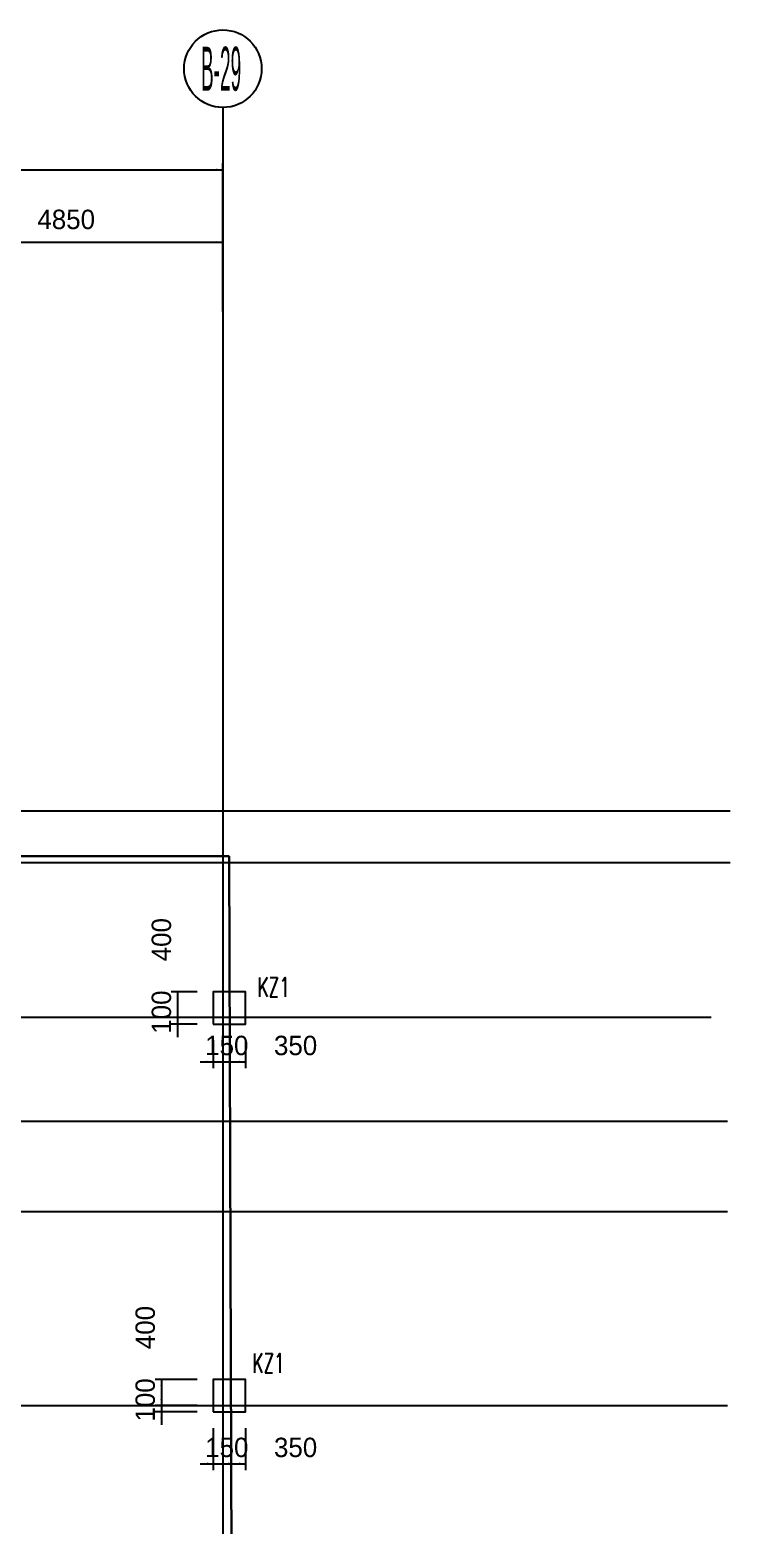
# Model space of a CAD drawing. Extents: x 387171 to 699106, y 11966 to 245688.
# Drawn here: x 653971 to 664810, y 220388 to 243519 of the extents above; entities that cross this region are included whole.
import ezdxf
from ezdxf.enums import TextEntityAlignment as Align

# ---------------------------------------------------------------- set-up
doc = ezdxf.new("R2010")
doc.units = 0
doc.header["$LTSCALE"] = 100
doc.header["$MEASUREMENT"] = 0
for name, color, linetype in [('COLU', 7, 'Continuous'), ('DIM', 3, 'Continuous'), ('DOTE', 253, 'Continuous'), ('L-AXIS', 3, 'Continuous'), ('NUM', 7, 'Continuous'), ('柱标注', 2, 'Continuous')]:
    doc.layers.add(name, color=color, linetype=linetype)
doc.styles.add('hztxt', font='hztxt')
doc.styles.get("Standard").update_dxf_attribs({"font": 'standard'})
doc.dimstyles.get("Standard").update_dxf_attribs({"dimtxt": 300, "dimasz": 100, "dimexe": 100, "dimexo": 250, "dimgap": 100, "dimtad": 0, "dimtoh": 1, "dimdec": 0, "dimdsep": 46, "dimcen": 0.09, "dimclrt": 7, "dimadec": 0, "dimazin": 0, "dimtfac": 1, "dimtdec": 4, "dimtofl": 0, "dimtmove": 0, "dimatfit": 3, "dimfxl": 1, "dimtolj": 1, "dimtzin": 0, "dimarcsym": 0})

# ---------------------------------------------------------------- blocks, each defined once
blk = doc.blocks.new('*D397')
at = {"layer": 'L-AXIS', "color": 0, "linetype": 'ByBlock', "lineweight": -2}
for p, q in [((494858, 239398), (494858, 241456)), ((494858, 241356), (656958, 241356)), ((656958, 239398), (656958, 241456))]:
    blk.add_line(p, q, dxfattribs=at)
for points in [[(494858, 241356), (494958, 241372), (494958, 241339)], [(656958, 241356), (656858, 241339), (656858, 241372)]]:
    blk.add_solid(points, dxfattribs=at)
at = {"layer": 'L-AXIS', "color": 7, "linetype": 'Continuous', "lineweight": -2, "insert": (548151, 241706), "char_height": 300, "width": 1106.67, "attachment_point": 5, "style": 'hztxt'}
blk.add_mtext('162100', dxfattribs=at)
blk = doc.blocks.new('_AXISO')
blk.add_circle((0, 0), 0.5)
blk = doc.blocks.new('*D315')
at = {"layer": 'L-AXIS', "color": 0, "linetype": 'ByBlock', "lineweight": -2}
for p, q in [((652108, 239163), (652108, 240335)), ((656958, 239163), (656958, 240335)), ((652108, 240235), (656958, 240235))]:
    blk.add_line(p, q, dxfattribs=at)
for points in [[(652108, 240235), (652208, 240251), (652208, 240218)], [(656958, 240235), (656858, 240218), (656858, 240251)]]:
    blk.add_solid(points, dxfattribs=at)
at = {"layer": 'L-AXIS', "color": 7, "linetype": 'Continuous', "lineweight": -2, "insert": (654533, 240585), "char_height": 300, "width": 790, "attachment_point": 5, "style": 'hztxt'}
blk.add_mtext('4850', dxfattribs=at)
blk = doc.blocks.new('*D255')
at = {"layer": 'DIM', "color": 0, "linetype": 'ByBlock', "lineweight": -2}
for p, q in [((656558, 222638), (655908, 222638)), ((656008, 222638), (656008, 222238)), ((656558, 222238), (655908, 222238))]:
    blk.add_line(p, q, dxfattribs=at)
for points in [[(656008, 222638), (656025, 222538), (655991, 222538)], [(656008, 222238), (655991, 222338), (656025, 222338)]]:
    blk.add_solid(points, dxfattribs=at)
at = {"layer": 'DIM', "color": 7, "linetype": 'Continuous', "lineweight": -2, "insert": (655758, 223444), "char_height": 300, "width": 576.67, "attachment_point": 5, "rotation": 90, "style": 'hztxt'}
blk.add_mtext('400', dxfattribs=at)
blk = doc.blocks.new('*D2797')
at = {"layer": 'DIM', "color": 0, "linetype": 'ByBlock', "lineweight": -2}
for p, q in [((656008, 222438), (656008, 221938)), ((656558, 222238), (655908, 222238)), ((656558, 222138), (655908, 222138))]:
    blk.add_line(p, q, dxfattribs=at)
for points in [[(656008, 222238), (655991, 222338), (656025, 222338)], [(656008, 222138), (656025, 222038), (655991, 222038)]]:
    blk.add_solid(points, dxfattribs=at)
at = {"layer": 'DIM', "color": 7, "linetype": 'Continuous', "lineweight": -2, "insert": (655758, 222324), "char_height": 300, "width": 476.67, "attachment_point": 5, "rotation": 90, "style": 'hztxt'}
blk.add_mtext('100', dxfattribs=at)
blk = doc.blocks.new('*D2415')
at = {"layer": 'DIM', "color": 0, "linetype": 'ByBlock', "lineweight": -2}
for p, q in [((656808, 221888), (656808, 221238)), ((656958, 221888), (656958, 221238)), ((656608, 221338), (657158, 221338))]:
    blk.add_line(p, q, dxfattribs=at)
for points in [[(656808, 221338), (656708, 221321), (656708, 221355)], [(656958, 221338), (657058, 221355), (657058, 221321)]]:
    blk.add_solid(points, dxfattribs=at)
at = {"layer": 'DIM', "color": 7, "linetype": 'Continuous', "lineweight": -2, "insert": (657019, 221588), "char_height": 300, "width": 476.67, "attachment_point": 5, "style": 'hztxt'}
blk.add_mtext('150', dxfattribs=at)
blk = doc.blocks.new('*D2334')
at = {"layer": 'DIM', "color": 0, "linetype": 'ByBlock', "lineweight": -2}
for p, q in [((656958, 221888), (656958, 221238)), ((657308, 221888), (657308, 221238)), ((656958, 221338), (657308, 221338))]:
    blk.add_line(p, q, dxfattribs=at)
for points in [[(656958, 221338), (657058, 221355), (657058, 221321)], [(657308, 221338), (657208, 221321), (657208, 221355)]]:
    blk.add_solid(points, dxfattribs=at)
at = {"layer": 'DIM', "color": 7, "linetype": 'Continuous', "lineweight": -2, "insert": (658084, 221588), "char_height": 300, "width": 566.67, "attachment_point": 5, "style": 'hztxt'}
blk.add_mtext('350', dxfattribs=at)
blk = doc.blocks.new('*D817')
at = {"layer": 'DIM', "color": 0, "linetype": 'ByBlock', "lineweight": -2}
for p, q in [((656808, 227888), (656808, 227456)), ((656958, 227888), (656958, 227456)), ((656608, 227556), (657158, 227556))]:
    blk.add_line(p, q, dxfattribs=at)
for points in [[(656808, 227556), (656708, 227539), (656708, 227572)], [(656958, 227556), (657058, 227572), (657058, 227539)]]:
    blk.add_solid(points, dxfattribs=at)
at = {"layer": 'DIM', "color": 7, "linetype": 'Continuous', "lineweight": -2, "insert": (657019, 227806), "char_height": 300, "width": 476.67, "attachment_point": 5, "style": 'hztxt'}
blk.add_mtext('150', dxfattribs=at)
blk = doc.blocks.new('*D758')
at = {"layer": 'DIM', "color": 0, "linetype": 'ByBlock', "lineweight": -2}
for p, q in [((656958, 227888), (656958, 227456)), ((657308, 227888), (657308, 227456)), ((656958, 227556), (657308, 227556))]:
    blk.add_line(p, q, dxfattribs=at)
for points in [[(656958, 227556), (657058, 227572), (657058, 227539)], [(657308, 227556), (657208, 227539), (657208, 227572)]]:
    blk.add_solid(points, dxfattribs=at)
at = {"layer": 'DIM', "color": 7, "linetype": 'Continuous', "lineweight": -2, "insert": (658084, 227806), "char_height": 300, "width": 566.67, "attachment_point": 5, "style": 'hztxt'}
blk.add_mtext('350', dxfattribs=at)
blk = doc.blocks.new('*D353')
at = {"layer": 'DIM', "color": 0, "linetype": 'ByBlock', "lineweight": -2}
for p, q in [((656558, 228638), (656158, 228638)), ((656258, 228638), (656258, 228238)), ((656558, 228238), (656158, 228238))]:
    blk.add_line(p, q, dxfattribs=at)
for points in [[(656258, 228638), (656275, 228538), (656241, 228538)], [(656258, 228238), (656241, 228338), (656275, 228338)]]:
    blk.add_solid(points, dxfattribs=at)
at = {"layer": 'DIM', "color": 7, "linetype": 'Continuous', "lineweight": -2, "insert": (656008, 229444), "char_height": 300, "width": 576.67, "attachment_point": 5, "rotation": 90, "style": 'hztxt'}
blk.add_mtext('400', dxfattribs=at)
blk = doc.blocks.new('*D2932')
at = {"layer": 'DIM', "color": 0, "linetype": 'ByBlock', "lineweight": -2}
for p, q in [((656258, 228438), (656258, 227938)), ((656558, 228238), (656158, 228238)), ((656558, 228138), (656158, 228138))]:
    blk.add_line(p, q, dxfattribs=at)
for points in [[(656258, 228238), (656241, 228338), (656275, 228338)], [(656258, 228138), (656275, 228038), (656241, 228038)]]:
    blk.add_solid(points, dxfattribs=at)
at = {"layer": 'DIM', "color": 7, "linetype": 'Continuous', "lineweight": -2, "insert": (656008, 228324), "char_height": 300, "width": 476.67, "attachment_point": 5, "rotation": 90, "style": 'hztxt'}
blk.add_mtext('100', dxfattribs=at)

msp = doc.modelspace()

# ---------------------------------------------------------------- linework, layer by layer
at = {"color": 6, "lineweight": 30}
msp.add_lwpolyline([(476181.3, 232428.8), (494258.1, 233154.4), (494258.1, 231537.9), (540808.1, 231537.9), (540808.1, 232387.9), (590208.1, 232387.9), (590208.1, 232187.9), (593108.1, 232187.9), (593108.1, 230737.9), (608058.1, 230737.9), (608058.1, 231687.9), (648158.1, 231687.9), (648158.1, 230737.9), (657058.1, 230737.9), (657158.1, 196187.9), (658248.2, 196187.9), (663075.9, 83077.9), (659946, 47787.8), (654318.1, 48286.9), (653832.2, 42808.4), (496133.5, 56794.9), (482757.4, 68610.1), (476181.3, 232428.8)], dxfattribs=at)
at = {"layer": 'COLU'}
for points in [[(656808.1, 228137.9), (657308.1, 228137.9), (657308.1, 228637.9), (656808.1, 228637.9)], [(656808.1, 222137.9), (657308.1, 222137.9), (657308.1, 222637.9), (656808.1, 222637.9)]]:
    msp.add_lwpolyline(points, close=True, dxfattribs=at)
at = {"layer": 'DOTE'}
for p, q in [((656958.1, 238913.1), (656958.1, 195837.9)), ((608308.1, 231437.9), (664810.3, 231437.9)), ((590108.1, 230637.9), (664810.3, 230637.9)), ((664518.6, 228237.9), (647908.1, 228237.9)), ((599084.7, 226637.9), (664768.6, 226637.9)), ((599084.7, 225237.9), (664768.6, 225237.9)), ((602058.1, 222237.9), (664768.6, 222237.9))]:
    msp.add_line(p, q, dxfattribs=at)
at = {"layer": 'L-AXIS'}
msp.add_line((656958.1, 242318.6), (656958.1, 238913.1), dxfattribs=at)
msp.add_line((656958.1, 242318.6), (656958.1, 238913.1), dxfattribs=at)
msp.add_line((656958.1, 242318.6), (656958.1, 238913.1), dxfattribs=at)

# ---------------------------------------------------------------- block references
ref = msp.add_blockref('_AXISO', (656958.1, 242918.6), dxfattribs=dict(at, xscale=1199.999999999997, yscale=1200, rotation=359.9996457873818))
ref.add_attrib('A', 'B-29', (656618.7, 242579.2), dxfattribs={"height": 678.82, "style": 'hztxt', "width": 0.325})

# ---------------------------------------------------------------- texts
at = {"layer": 'NUM', "color": 200, "width": 0.7}
msp.add_text('KZ1', height=300, dxfattribs=at).set_placement((657414.1, 222744))
at = {"layer": '柱标注', "color": 200, "width": 0.7}
msp.add_text('KZ1', height=300, dxfattribs=at).set_placement((657744.3, 228710.8), align=Align.MIDDLE_CENTER)

# ---------------------------------------------------------------- dimensions: what is measured, and where the dimension line sits
at = {"layer": 'DIM', "color": 200}
for base, p1, p2, picture, middle in [((656258, 228237.9), (656808.1, 228637.9), (656808.1, 228237.9), '*D353', (656008, 228856)), ((656258, 228137.9), (656808.1, 228237.9), (656808.1, 228137.9), '*D2932', (656008, 227936))]:
    dim = msp.add_linear_dim(base=base, p1=p1, p2=p2, angle=90, dimstyle='Standard', dxfattribs=at)
    dim.commit()
    dim.dimension.update_dxf_attribs({"geometry": picture, "text_midpoint": middle})
for base, p1, p2, picture, middle in [((656958.1, 227555.7), (656808.1, 228137.9), (656958.1, 228137.9), '*D817', (656606.1, 227805.7)), ((657308.1, 227555.7), (656958.1, 228137.9), (657308.1, 228137.9), '*D758', (657526.1, 227805.7))]:
    dim = msp.add_linear_dim(base=base, p1=p1, p2=p2, dimstyle='Standard', dxfattribs=at)
    dim.commit()
    dim.dimension.update_dxf_attribs({"geometry": picture, "text_midpoint": middle})
for p1, p2, picture, middle in [((656808.1, 222637.9), (656808.1, 222237.9), '*D255', (655758.1, 222856)), ((656808.1, 222237.9), (656808.1, 222137.9), '*D2797', (655758.1, 221936)), ((656808.1, 222137.9), (656958.1, 222137.9), '*D2415', (656606.1, 221587.9)), ((656958.1, 222137.9), (657308.1, 222137.9), '*D2334', (657526.1, 221587.9))]:
    dim = msp.add_aligned_dim(p1=p1, p2=p2, distance=-800, dimstyle='Standard', dxfattribs=at)
    dim.commit()
    dim.dimension.update_dxf_attribs({"geometry": picture, "text_midpoint": middle})
at = {"layer": 'L-AXIS'}
for base, p1, p2, picture, middle in [((656958.1, 241355.5), (494858.1, 239148.3), (656958.1, 239148.3), '*D397', (548150.6, 241705.5)), ((656958.1, 240234.6), (652108.1, 238913.1), (656958.1, 238913.1), '*D315', (654533.1, 240584.6))]:
    dim = msp.add_linear_dim(base=base, p1=p1, p2=p2, dimstyle='Standard', dxfattribs=at)
    dim.commit()
    dim.dimension.update_dxf_attribs({"geometry": picture, "text_midpoint": middle})

doc.saveas('drawing.dxf')
